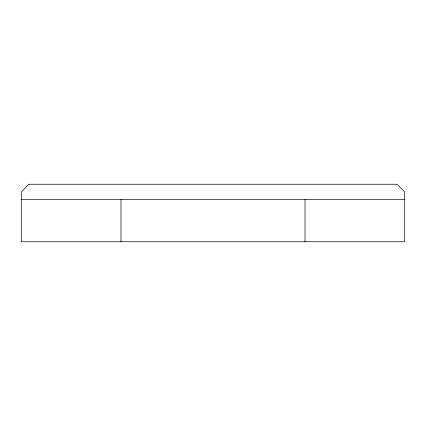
<?xml version="1.0" encoding="UTF-8"?>
<svg xmlns="http://www.w3.org/2000/svg" width="426" height="426" viewBox="0 0 426 426"><rect width="100%" height="100%" fill="white"/><g stroke="black" fill="none" stroke-linecap="round" stroke-linejoin="round"><path stroke-width="0.64" d="M21.3 199.581L404.7 199.581M305.016 199.581L305.016 241.755M120.984 199.581L120.984 241.755M28.968 184.245L21.3 191.913L21.3 241.755L404.7 241.755L404.7 191.913L397.032 184.245L28.968 184.245"/></g></svg>
